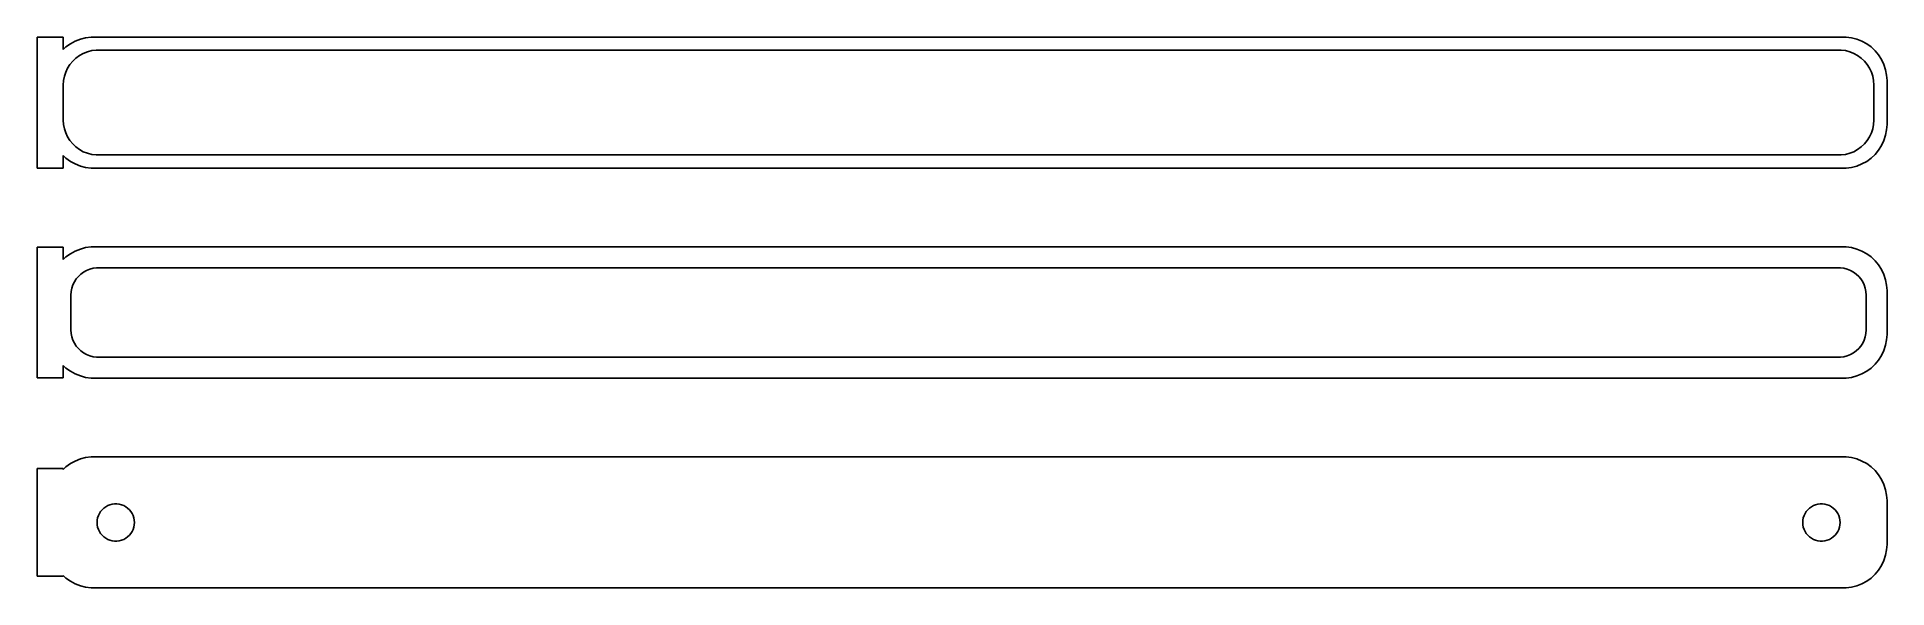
# Model space of a CAD drawing. Header units: metres. Extents: x -106 to 105, y 65 to 127.
import ezdxf

# ---------------------------------------------------------------- set-up
doc = ezdxf.new("R2010")
doc.units = ezdxf.units.M

msp = doc.modelspace()

# ---------------------------------------------------------------- linework, layer by layer
for p, q in [((-103.5, 127.49), (-106.5, 127.49)), ((-106.5, 127.49), (-106.5, 112.51)), ((-103.5, 126.059), (-103.5, 127.49)), ((-102.129, 127.024), (-102.679, 126.722)), ((-101.545, 127.255), (-102.129, 127.024)), ((-100.937, 127.411), (-101.545, 127.255)), ((-100.314, 127.49), (-100.937, 127.411)), ((100.314, 127.49), (-100.314, 127.49)), ((100.937, 127.411), (100.314, 127.49)), ((101.545, 127.255), (100.937, 127.411)), ((102.129, 127.024), (101.545, 127.255)), ((102.679, 126.722), (102.129, 127.024)), ((-103.187, 126.353), (-103.5, 126.059)), ((-102.679, 126.722), (-103.187, 126.353)), ((-102.416, 124.738), (-102.05, 125.082)), ((-102.05, 125.082), (-101.643, 125.377)), ((-101.643, 125.377), (-101.203, 125.619)), ((-101.203, 125.619), (-100.736, 125.804)), ((-100.736, 125.804), (-100.25, 125.929)), ((-100.25, 125.929), (-99.7512, 125.992)), ((-99.7512, 125.992), (99.7512, 125.992)), ((99.7512, 125.992), (100.25, 125.929)), ((100.25, 125.929), (100.736, 125.804)), ((100.736, 125.804), (101.203, 125.619)), ((101.203, 125.619), (101.643, 125.377)), ((101.643, 125.377), (102.05, 125.082)), ((102.05, 125.082), (102.416, 124.738)), ((103.187, 126.353), (102.679, 126.722)), ((103.645, 125.923), (103.187, 126.353)), ((104.045, 125.439), (103.645, 125.923)), ((104.382, 124.909), (104.045, 125.439)), ((104.649, 124.341), (104.382, 124.909)), ((-103.468, 122.501), (-103.374, 122.995)), ((-103.374, 122.995), (-103.219, 123.472)), ((-103.219, 123.472), (-103.005, 123.927)), ((-103.005, 123.927), (-102.736, 124.351)), ((-102.736, 124.351), (-102.416, 124.738)), ((102.416, 124.738), (102.736, 124.351)), ((102.736, 124.351), (103.005, 123.927)), ((103.005, 123.927), (103.219, 123.472)), ((103.219, 123.472), (103.374, 122.995)), ((103.374, 122.995), (103.468, 122.501)), ((104.843, 123.743), (104.649, 124.341)), ((104.961, 123.127), (104.843, 123.743)), ((105, 122.5), (104.961, 123.127)), ((-103.5, 122), (-103.468, 122.501)), ((-103.5, 118), (-103.5, 122)), ((103.468, 122.501), (103.5, 122)), ((103.5, 122), (103.5, 118)), ((105, 117.5), (105, 122.5)), ((-103.468, 117.499), (-103.5, 118)), ((-103.374, 117.005), (-103.468, 117.499)), ((-103.219, 116.528), (-103.374, 117.005)), ((-103.005, 116.073), (-103.219, 116.528)), ((103.219, 116.528), (103.005, 116.073)), ((103.374, 117.005), (103.219, 116.528)), ((103.468, 117.499), (103.374, 117.005)), ((103.5, 118), (103.468, 117.499)), ((104.843, 116.257), (104.961, 116.873)), ((104.961, 116.873), (105, 117.5)), ((-102.736, 115.649), (-103.005, 116.073)), ((-102.416, 115.262), (-102.736, 115.649)), ((-102.05, 114.918), (-102.416, 115.262)), ((-101.643, 114.623), (-102.05, 114.918)), ((-101.203, 114.381), (-101.643, 114.623)), ((-100.736, 114.196), (-101.203, 114.381)), ((101.203, 114.381), (100.736, 114.196)), ((101.643, 114.623), (101.203, 114.381)), ((102.05, 114.918), (101.643, 114.623)), ((102.416, 115.262), (102.05, 114.918)), ((102.736, 115.649), (102.416, 115.262)), ((103.005, 116.073), (102.736, 115.649)), ((103.645, 114.077), (104.045, 114.561)), ((104.045, 114.561), (104.382, 115.091)), ((104.382, 115.091), (104.649, 115.659)), ((104.649, 115.659), (104.843, 116.257)), ((-106.5, 112.51), (-103.5, 112.51)), ((-103.5, 113.941), (-103.187, 113.647)), ((-103.5, 112.51), (-103.5, 113.941)), ((-103.187, 113.647), (-102.679, 113.278)), ((-102.679, 113.278), (-102.129, 112.976)), ((-102.129, 112.976), (-101.545, 112.745)), ((-101.545, 112.745), (-100.937, 112.589)), ((-100.937, 112.589), (-100.314, 112.51)), ((-100.25, 114.071), (-100.736, 114.196)), ((-100.314, 112.51), (100.314, 112.51)), ((-99.7512, 114.008), (-100.25, 114.071)), ((99.7512, 114.008), (-99.7512, 114.008)), ((100.25, 114.071), (99.7512, 114.008)), ((100.736, 114.196), (100.25, 114.071)), ((100.314, 112.51), (100.937, 112.589)), ((100.937, 112.589), (101.545, 112.745)), ((101.545, 112.745), (102.129, 112.976)), ((102.129, 112.976), (102.679, 113.278)), ((102.679, 113.278), (103.187, 113.647)), ((103.187, 113.647), (103.645, 114.077)), ((-103.5, 103.479), (-106.5, 103.479)), ((-106.5, 103.479), (-106.5, 88.5208)), ((-103.5, 102.059), (-103.5, 103.479)), ((-103.187, 102.353), (-103.5, 102.059)), ((-102.679, 102.722), (-103.187, 102.353)), ((-102.129, 103.024), (-102.679, 102.722)), ((-101.545, 103.255), (-102.129, 103.024)), ((-100.937, 103.411), (-101.545, 103.255)), ((-100.314, 103.49), (-100.937, 103.411)), ((100.314, 103.49), (-100.314, 103.49)), ((100.937, 103.411), (100.314, 103.49)), ((101.545, 103.255), (100.937, 103.411)), ((102.129, 103.024), (101.545, 103.255)), ((102.679, 102.722), (102.129, 103.024)), ((103.187, 102.353), (102.679, 102.722)), ((103.645, 101.923), (103.187, 102.353)), ((104.045, 101.439), (103.645, 101.923)), ((-102.394, 99.1459), (-102.228, 99.4996)), ((-102.228, 99.4996), (-102.018, 99.8297)), ((-102.018, 99.8297), (-101.769, 100.131)), ((-101.769, 100.131), (-101.484, 100.399)), ((-101.484, 100.399), (-101.168, 100.628)), ((-101.168, 100.628), (-100.825, 100.817)), ((-100.825, 100.817), (-100.462, 100.961)), ((-100.462, 100.961), (-100.083, 101.058)), ((-100.083, 101.058), (-99.6955, 101.107)), ((-99.6955, 101.107), (99.6955, 101.107)), ((99.6955, 101.107), (100.083, 101.058)), ((100.083, 101.058), (100.462, 100.961)), ((100.462, 100.961), (100.825, 100.817)), ((100.825, 100.817), (101.168, 100.628)), ((101.168, 100.628), (101.484, 100.399)), ((101.484, 100.399), (101.769, 100.131)), ((101.769, 100.131), (102.018, 99.8297)), ((102.018, 99.8297), (102.228, 99.4996)), ((102.228, 99.4996), (102.394, 99.1459)), ((104.382, 100.909), (104.045, 101.439)), ((104.649, 100.341), (104.382, 100.909)), ((104.843, 99.7434), (104.649, 100.341)), ((104.961, 99.1267), (104.843, 99.7434)), ((-102.613, 98), (-102.588, 98.3902)), ((-102.613, 94), (-102.613, 98)), ((-102.588, 98.3902), (-102.515, 98.7741)), ((-102.515, 98.7741), (-102.394, 99.1459)), ((102.394, 99.1459), (102.515, 98.7741)), ((102.515, 98.7741), (102.588, 98.3902)), ((102.588, 98.3902), (102.613, 98)), ((102.613, 98), (102.613, 94)), ((105, 98.5), (104.961, 99.1267)), ((105, 93.5), (105, 98.5)), ((-102.588, 93.6098), (-102.613, 94)), ((-102.515, 93.2259), (-102.588, 93.6098)), ((-102.394, 92.8541), (-102.515, 93.2259)), ((102.515, 93.2259), (102.394, 92.8541)), ((102.588, 93.6098), (102.515, 93.2259)), ((102.613, 94), (102.588, 93.6098)), ((104.961, 92.8733), (105, 93.5)), ((-102.228, 92.5004), (-102.394, 92.8541)), ((-102.018, 92.1703), (-102.228, 92.5004)), ((-101.769, 91.8691), (-102.018, 92.1703)), ((-101.484, 91.6015), (-101.769, 91.8691)), ((-101.168, 91.3717), (-101.484, 91.6015)), ((-100.825, 91.1833), (-101.168, 91.3717)), ((-100.462, 91.0394), (-100.825, 91.1833)), ((-100.083, 90.9422), (-100.462, 91.0394)), ((100.462, 91.0394), (100.083, 90.9422)), ((100.825, 91.1833), (100.462, 91.0394)), ((101.168, 91.3717), (100.825, 91.1833)), ((101.484, 91.6015), (101.168, 91.3717)), ((101.769, 91.8691), (101.484, 91.6015)), ((102.018, 92.1703), (101.769, 91.8691)), ((102.228, 92.5004), (102.018, 92.1703)), ((102.394, 92.8541), (102.228, 92.5004)), ((104.045, 90.5611), (104.382, 91.0912)), ((104.382, 91.0912), (104.649, 91.6594)), ((104.649, 91.6594), (104.843, 92.2566)), ((104.843, 92.2566), (104.961, 92.8733)), ((-103.5, 88.5208), (-103.5, 89.9413)), ((-103.5, 89.9413), (-103.187, 89.6474)), ((-103.187, 89.6474), (-102.679, 89.2784)), ((-102.679, 89.2784), (-102.129, 88.9759)), ((-102.129, 88.9759), (-101.545, 88.7447)), ((-99.6955, 90.8932), (-100.083, 90.9422)), ((99.6955, 90.8932), (-99.6955, 90.8932)), ((100.083, 90.9422), (99.6955, 90.8932)), ((101.545, 88.7447), (102.129, 88.9759)), ((102.129, 88.9759), (102.679, 89.2784)), ((102.679, 89.2784), (103.187, 89.6474)), ((103.187, 89.6474), (103.645, 90.0773)), ((103.645, 90.0773), (104.045, 90.5611)), ((-106.5, 88.5208), (-103.5, 88.5208)), ((-101.545, 88.7447), (-100.937, 88.5886)), ((-100.937, 88.5886), (-100.314, 88.5099)), ((-100.314, 88.5099), (100.314, 88.5099)), ((100.314, 88.5099), (100.937, 88.5886)), ((100.937, 88.5886), (101.545, 88.7447)), ((-103.187, 78.3526), (-103.5, 78.0587)), ((-102.679, 78.7216), (-103.187, 78.3526)), ((-102.129, 79.0241), (-102.679, 78.7216)), ((-101.545, 79.2553), (-102.129, 79.0241)), ((-100.937, 79.4114), (-101.545, 79.2553)), ((-100.314, 79.4901), (-100.937, 79.4114)), ((100.314, 79.4901), (-100.314, 79.4901)), ((100.937, 79.4114), (100.314, 79.4901)), ((101.545, 79.2553), (100.937, 79.4114)), ((102.129, 79.0241), (101.545, 79.2553)), ((102.679, 78.7216), (102.129, 79.0241)), ((103.187, 78.3526), (102.679, 78.7216)), ((103.645, 77.9227), (103.187, 78.3526)), ((-103.5, 78.1526), (-106.5, 78.1526)), ((-106.5, 78.1526), (-106.5, 65.8474)), ((-103.5, 78.0587), (-103.5, 78.1526)), ((104.045, 77.4389), (103.645, 77.9227)), ((104.382, 76.9088), (104.045, 77.4389)), ((104.649, 76.3406), (104.382, 76.9088)), ((104.843, 75.7434), (104.649, 76.3406)), ((-98.4092, 73.9321), (-98.1598, 74.0308)), ((-98.1598, 74.0308), (-97.9001, 74.0975)), ((-97.9001, 74.0975), (-97.6341, 74.1311)), ((-97.6341, 74.1311), (-97.3659, 74.1311)), ((-97.3659, 74.1311), (-97.0999, 74.0975)), ((-97.0999, 74.0975), (-96.8401, 74.0308)), ((-96.8401, 74.0308), (-96.5908, 73.9321)), ((96.5908, 73.9321), (96.8401, 74.0308)), ((96.8401, 74.0308), (97.0999, 74.0975)), ((97.0999, 74.0975), (97.3659, 74.1311)), ((97.3659, 74.1311), (97.6341, 74.1311)), ((97.6341, 74.1311), (97.9001, 74.0975)), ((97.9001, 74.0975), (98.1598, 74.0308)), ((98.1598, 74.0308), (98.4092, 73.9321)), ((104.961, 75.1267), (104.843, 75.7434)), ((105, 74.5), (104.961, 75.1267)), ((105, 69.5), (105, 74.5)), ((-99.6353, 72), (-99.6185, 72.2676)), ((-99.6185, 71.7324), (-99.6353, 72)), ((-99.6185, 72.2676), (-99.5682, 72.531)), ((-99.5682, 72.531), (-99.4853, 72.786)), ((-99.4853, 72.786), (-99.3712, 73.0287)), ((-99.3712, 73.0287), (-99.2275, 73.2551)), ((-99.2275, 73.2551), (-99.0566, 73.4617)), ((-99.0566, 73.4617), (-98.8611, 73.6453)), ((-98.8611, 73.6453), (-98.6441, 73.8029)), ((-98.6441, 73.8029), (-98.4092, 73.9321)), ((-96.5908, 73.9321), (-96.3559, 73.8029)), ((-96.3559, 73.8029), (-96.1389, 73.6453)), ((-96.1389, 73.6453), (-95.9434, 73.4617)), ((-95.9434, 73.4617), (-95.7725, 73.2551)), ((-95.7725, 73.2551), (-95.6288, 73.0287)), ((-95.6288, 73.0287), (-95.5146, 72.786)), ((-95.5146, 72.786), (-95.4318, 72.531)), ((-95.4318, 72.531), (-95.3815, 72.2676)), ((-95.3815, 72.2676), (-95.3647, 72)), ((-95.3647, 72), (-95.3815, 71.7324)), ((95.3647, 72), (95.3815, 72.2676)), ((95.3815, 71.7324), (95.3647, 72)), ((95.3815, 72.2676), (95.4318, 72.531)), ((95.4318, 72.531), (95.5146, 72.786)), ((95.5146, 72.786), (95.6288, 73.0287)), ((95.6288, 73.0287), (95.7725, 73.2551)), ((95.7725, 73.2551), (95.9434, 73.4617)), ((95.9434, 73.4617), (96.1389, 73.6453)), ((96.1389, 73.6453), (96.3559, 73.8029)), ((96.3559, 73.8029), (96.5908, 73.9321)), ((98.4092, 73.9321), (98.6441, 73.8029)), ((98.6441, 73.8029), (98.8611, 73.6453)), ((98.8611, 73.6453), (99.0566, 73.4617)), ((99.0566, 73.4617), (99.2275, 73.2551)), ((99.2275, 73.2551), (99.3712, 73.0287)), ((99.3712, 73.0287), (99.4853, 72.786)), ((99.4853, 72.786), (99.5682, 72.531)), ((99.5682, 72.531), (99.6185, 72.2676)), ((99.6185, 72.2676), (99.6353, 72)), ((99.6353, 72), (99.6185, 71.7324)), ((-99.5682, 71.469), (-99.6185, 71.7324)), ((-99.4853, 71.214), (-99.5682, 71.469)), ((-99.3712, 70.9713), (-99.4853, 71.214)), ((-99.2275, 70.7449), (-99.3712, 70.9713)), ((-99.0566, 70.5383), (-99.2275, 70.7449)), ((-98.8611, 70.3547), (-99.0566, 70.5383)), ((-98.6441, 70.1971), (-98.8611, 70.3547)), ((-98.4092, 70.0679), (-98.6441, 70.1971)), ((-98.1598, 69.9692), (-98.4092, 70.0679)), ((-97.9001, 69.9025), (-98.1598, 69.9692)), ((-97.6341, 69.8689), (-97.9001, 69.9025)), ((-97.3659, 69.8689), (-97.6341, 69.8689)), ((-97.0999, 69.9025), (-97.3659, 69.8689)), ((-96.8401, 69.9692), (-97.0999, 69.9025)), ((-96.5908, 70.0679), (-96.8401, 69.9692)), ((-96.3559, 70.1971), (-96.5908, 70.0679)), ((-96.1389, 70.3547), (-96.3559, 70.1971)), ((-95.9434, 70.5383), (-96.1389, 70.3547)), ((-95.7725, 70.7449), (-95.9434, 70.5383)), ((-95.6288, 70.9713), (-95.7725, 70.7449)), ((-95.5146, 71.214), (-95.6288, 70.9713)), ((-95.4318, 71.469), (-95.5146, 71.214)), ((-95.3815, 71.7324), (-95.4318, 71.469)), ((95.4318, 71.469), (95.3815, 71.7324)), ((95.5146, 71.214), (95.4318, 71.469)), ((95.6288, 70.9713), (95.5146, 71.214)), ((95.7725, 70.7449), (95.6288, 70.9713)), ((95.9434, 70.5383), (95.7725, 70.7449)), ((96.1389, 70.3547), (95.9434, 70.5383)), ((96.3559, 70.1971), (96.1389, 70.3547)), ((96.5908, 70.0679), (96.3559, 70.1971)), ((96.8401, 69.9692), (96.5908, 70.0679)), ((97.0999, 69.9025), (96.8401, 69.9692)), ((97.3659, 69.8689), (97.0999, 69.9025)), ((97.6341, 69.8689), (97.3659, 69.8689)), ((97.9001, 69.9025), (97.6341, 69.8689)), ((98.1598, 69.9692), (97.9001, 69.9025)), ((98.4092, 70.0679), (98.1598, 69.9692)), ((98.6441, 70.1971), (98.4092, 70.0679)), ((98.8611, 70.3547), (98.6441, 70.1971)), ((99.0566, 70.5383), (98.8611, 70.3547)), ((99.2275, 70.7449), (99.0566, 70.5383)), ((99.3712, 70.9713), (99.2275, 70.7449)), ((99.4853, 71.214), (99.3712, 70.9713)), ((99.5682, 71.469), (99.4853, 71.214)), ((99.6185, 71.7324), (99.5682, 71.469)), ((104.649, 67.6594), (104.843, 68.2566)), ((104.843, 68.2566), (104.961, 68.8733)), ((104.961, 68.8733), (105, 69.5)), ((-106.5, 65.8474), (-103.5, 65.8474)), ((-103.5, 65.8474), (-103.5, 65.9413)), ((-103.5, 65.9413), (-103.187, 65.6474)), ((-103.187, 65.6474), (-102.679, 65.2784)), ((102.679, 65.2784), (103.187, 65.6474)), ((103.187, 65.6474), (103.645, 66.0773)), ((103.645, 66.0773), (104.045, 66.5611)), ((104.045, 66.5611), (104.382, 67.0912)), ((104.382, 67.0912), (104.649, 67.6594)), ((-102.679, 65.2784), (-102.129, 64.9759)), ((-102.129, 64.9759), (-101.545, 64.7447)), ((-101.545, 64.7447), (-100.937, 64.5886)), ((-100.937, 64.5886), (-100.314, 64.5099)), ((-100.314, 64.5099), (100.314, 64.5099)), ((100.314, 64.5099), (100.937, 64.5886)), ((100.937, 64.5886), (101.545, 64.7447)), ((101.545, 64.7447), (102.129, 64.9759)), ((102.129, 64.9759), (102.679, 65.2784))]:
    msp.add_line(p, q)

doc.saveas('drawing.dxf')
